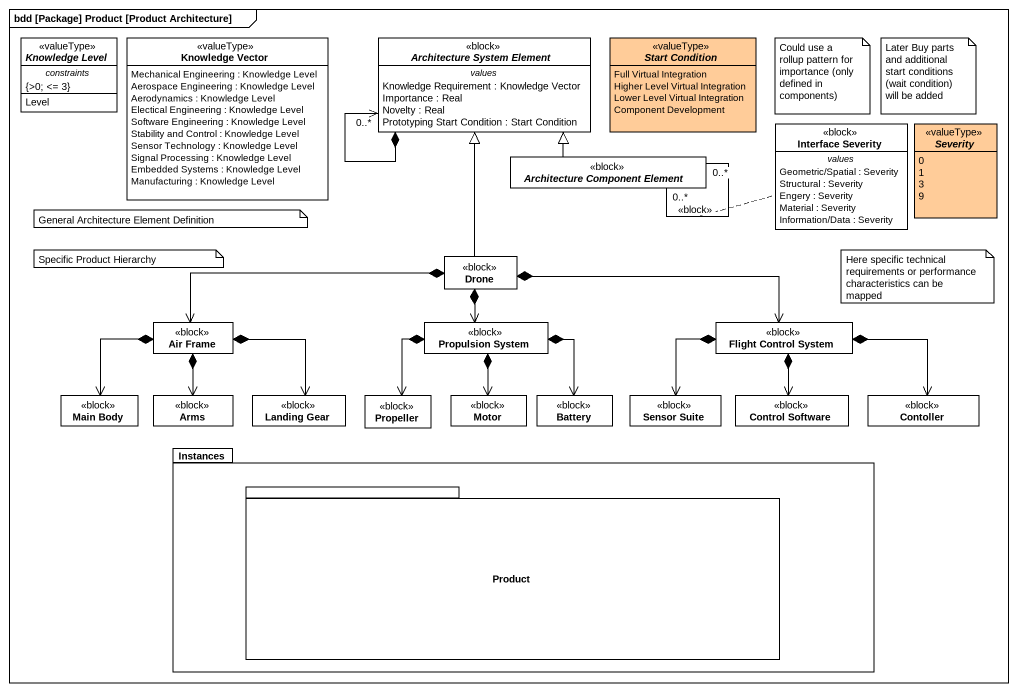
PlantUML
@startuml
mainframe bdd [Package] Product [Product Architecture]
hide circle
hide empty members
abstract class "Knowledge Level" as Knowledge_Level <<valueType>> {
  -- constraints --
  {>0; <= 3}
  --
  Level
}
class "Knowledge Vector" as Knowledge_Vector <<valueType>> {
  Mechanical Engineering : Knowledge Level
  Aerospace Engineering : Knowledge Level
  Aerodynamics : Knowledge Level
  Electical Engineering : Knowledge Level
  Software Engineering : Knowledge Level
  Stability and Control : Knowledge Level
  Sensor Technology : Knowledge Level
  Signal Processing : Knowledge Level
  Embedded Systems : Knowledge Level
  Manufacturing : Knowledge Level
}
abstract class "Architecture System Element" as Architecture_System_Element <<block>> {
  -- values --
  Knowledge Requirement : Knowledge Vector
  Importance : Real
  Novelty : Real
  Prototyping Start Condition : Start Condition
}
enum "Start Condition" as Start_Condition <<valueType>> #FFCC99 {
  Full Virtual Integration
  Higher Level Virtual Integration
  Lower Level Virtual Integration
  Component Development
}
class "Interface Severity" as Interface_Severity <<block>> {
  -- values --
  Geometric/Spatial : Severity
  Structural : Severity
  Engery : Severity
  Material : Severity
  Information/Data : Severity
}
enum Severity <<valueType>> #FFCC99 {
  0
  1
  3
  9
}
abstract class "Architecture Component Element" as Architecture_Component <<block>>
class Drone <<block>>
class "Air Frame" as Air_Frame <<block>>
class "Propulsion System" as Propulsion_System <<block>>
class "Flight Control System" as Flight_Control_System <<block>>
class "Main Body" as Main_Body <<block>>
class Arms <<block>>
class "Landing Gear" as Landing_Gear <<block>>
class Propeller <<block>>
class Motor <<block>>
class Battery <<block>>
class "Sensor Suite" as Sensor_Suite <<block>>
class "Control Software" as Control_Software <<block>>
class Contoller <<block>>
package Instances {
  package Product {
  }
}
Architecture_System_Element *--> "0..*" Architecture_System_Element
Architecture_Component -up-|> Architecture_System_Element
Architecture_Component "0..*" -- "0..*" Architecture_Component : <<block>>
(Architecture_Component, Architecture_Component) .. Interface_Severity
Drone -up-|> Architecture_System_Element
Drone *-left-> Air_Frame
Drone *--> Propulsion_System
Drone *-right-> Flight_Control_System
Air_Frame *--> Main_Body
Air_Frame *--> Arms
Air_Frame *--> Landing_Gear
Propulsion_System *--> Propeller
Propulsion_System *--> Motor
Propulsion_System *--> Battery
Flight_Control_System *--> Sensor_Suite
Flight_Control_System *--> Control_Software
Flight_Control_System *-right-> Contoller
note as N1
  Could use a rollup pattern for importance (only defined in components)
end note
note as N2
  Later Buy parts and additional start conditions (wait condition) will be added
end note
note as N3
  General Architecture Element Definition
end note
note as N4
  Specific Product Hierarchy
end note
note as N5
  Here specific technical requirements or performance characteristics can be mapped
end note
@enduml
